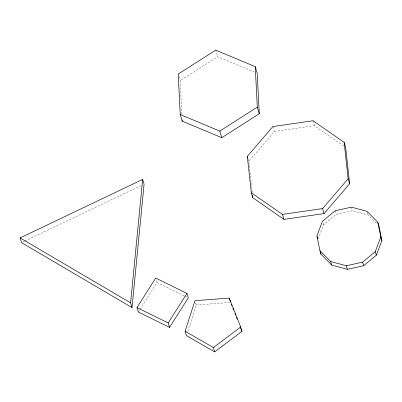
<?xml version="1.0" encoding="UTF-8"?>
<svg xmlns="http://www.w3.org/2000/svg" width="402" height="402" viewBox="0 0 402 402"><rect width="100%" height="100%" fill="white"/><g stroke="black" fill="none" stroke-linecap="round" stroke-linejoin="round"><path stroke-width="0.3" stroke-dasharray="2.01 1.51" d="M187.724 331.479L196.231 305.017L195.422 302.319M318.193 238.803L323.545 224.813L336.193 214.316L352.519 210.703L368.157 214.944L377.187 224.15M138.323 312.017L139.66 309.907M139.991 309.379L157.031 282.495L156.031 279.164M252.2 192.206L248.828 161.373L274.365 131.539L314.475 125.731L343.604 145.936M181.88 114.299L180.176 80.666L217.678 56.717L254.933 72.3M22.648 242.099L24.341 241.29M24.904 241.024L141.253 185.488M196.231 305.017L229.954 302.45M157.031 282.495L184.362 295.952M184.92 296.229L187.151 297.324M367.267 211.975L368.157 214.944M351.454 207.141L352.519 210.703M312.977 120.746L314.475 125.731M335.122 210.754L336.193 214.316M323.012 223.035L323.545 224.813M272.873 126.555L274.365 131.539M215.703 50.124L217.678 56.717M248.16 159.157L248.828 161.373M178.92 76.465L180.176 80.666"/><path stroke-width="0.6" d="M132.017 307.59L130.6 302.867L142.66 179.418L20.1 237.919L21.517 242.642L132.017 307.59L144.077 184.136L142.66 179.418M185.106 331.273L194.935 300.701L229.281 298.083L240.682 327.047L241.974 331.364L214.678 351.876L186.402 335.595L185.106 331.273L213.382 347.559L214.678 351.876M319.897 250.567L330.65 261.521L346.283 265.762L362.614 262.149L375.257 251.652L380.83 237.079L377.84 222.341L367.086 211.382L351.454 207.141L335.122 210.754L322.479 221.256L316.902 235.823L319.897 250.567L320.962 254.124L331.715 265.084L347.353 269.325L363.679 265.712L376.327 255.21L381.9 240.642L378.91 225.899L377.84 222.341M136.987 307.575L155.695 278.053L186.935 293.435L188.267 297.877L169.564 327.399L138.323 312.017L136.987 307.575L168.227 322.957L169.564 327.399M168.227 322.957L186.935 293.435M247.33 156.388L272.873 126.555L312.977 120.746L344.152 142.368L345.645 147.353L349.629 183.739L324.087 213.573L283.983 219.376L252.808 197.754L251.315 192.769L247.33 156.388L247.828 158.046M251.315 192.769L282.485 214.392L322.59 208.588L348.132 178.754L344.152 142.368M213.382 347.559L240.682 327.047M180.247 114.555L219.793 131.097L257.295 107.148L255.25 66.662L215.703 50.124L178.202 74.069L180.247 114.555L182.227 121.148L221.773 137.69L259.275 113.746L257.225 73.259L255.25 66.662M20.1 237.919L130.6 302.867M231.261 304.143L231.944 305.877M232.858 308.198L233.542 309.932M234.909 313.409L235.592 315.148M236.507 317.464L237.19 319.203M240.15 326.731L241.974 331.364M380.83 237.079L381.9 240.642M375.257 251.652L376.327 255.21M348.132 178.754L349.629 183.739M362.614 262.149L363.679 265.712M346.283 265.762L347.353 269.325M322.59 208.588L324.087 213.573M330.65 261.521L331.715 265.084M317.083 236.416L317.796 238.793M257.295 107.148L259.275 113.746M282.485 214.392L283.983 219.376M219.793 131.097L221.773 137.69M229.281 298.083L230.416 301.862M320.464 251.667L320.962 254.124M252.536 195.287L252.808 197.754M182.161 119.907L182.227 121.148"/></g></svg>
